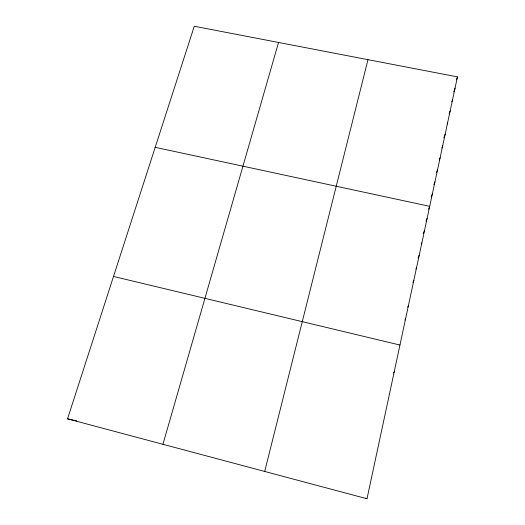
<?xml version="1.0" encoding="UTF-8"?>
<svg xmlns="http://www.w3.org/2000/svg" width="525" height="525" viewBox="0 0 525 525"><rect width="100%" height="100%" fill="white"/><g stroke="black" fill="none" stroke-linecap="round" stroke-linejoin="round"><path stroke-width="0.79" d="M366.995 498.75L457.459 76.88L194.283 26.25L67.541 418.838L366.995 498.75L365.708 498.087M264.698 471.45L367.979 59.666M162.94 444.301L278.539 42.459M456.481 79.813L457.459 76.88M453.744 91.993L455.044 88.134M451.841 101.745L452.609 99.487M449.144 113.873L450.155 110.939M447.136 124.038L447.681 122.496M443.848 137.904L445.18 134.151M441.873 148.096L442.654 145.917M439.274 160.086L440.114 157.782M436.446 172.725L437.542 169.759M433.873 184.708L434.956 181.84M431.176 197.065L432.337 194.033M428.558 209.252L429.699 206.332L155.197 147.322M425.998 221.183L427.114 218.38M423.294 233.52L424.508 230.541M421.286 244.23L421.877 242.806M418.064 257.887L419.226 255.183M415.905 269.115L416.548 267.671M412.913 282.312L413.844 280.278M407.689 307.191L408.365 305.832M404.933 320.047L405.589 318.78M393.409 373.012L394.216 371.812M67.541 418.838L76.893 420.945M113.505 276.458L399.958 345.05"/></g></svg>
